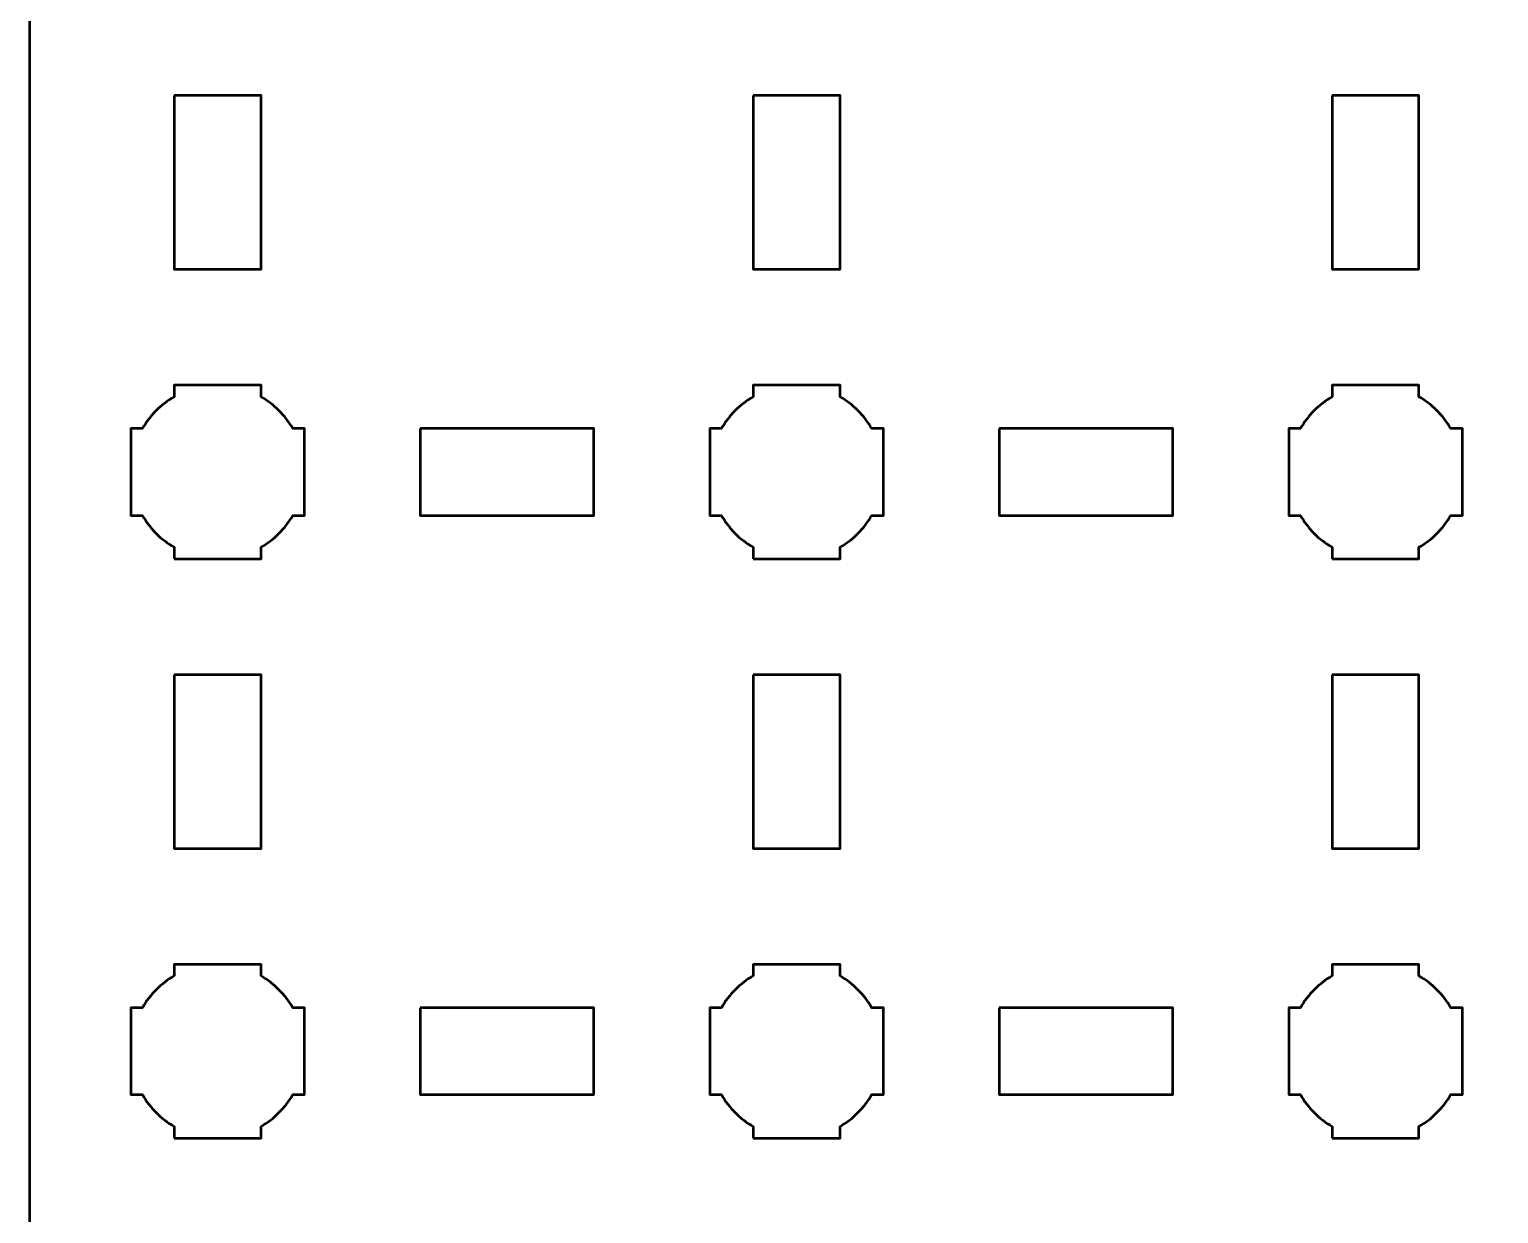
# Model space of a CAD drawing. Header units: centimetres. Extents: x -19.6 to 19.7, y -17.7 to 17.7.
# Drawn here: x -19.65 to -14.57, y -13.56 to -9.47 of the extents above; entities that cross this region are included whole.
import ezdxf

# ---------------------------------------------------------------- set-up
doc = ezdxf.new("R2010")
doc.units = ezdxf.units.CM
doc.header["$MEASUREMENT"] = 0
doc.layers.add('Layer 1', color=7, linetype='Continuous')

msp = doc.modelspace()

# ---------------------------------------------------------------- linework, layer by layer
at = {"layer": 'Layer 1', "lineweight": 53}
for points, knots in [([(-19.14991, 17.65006), (-19.14991, 17.65006), (19.15005, 17.65006), (19.15005, 17.65006), (19.15005, 17.65006), (19.42701, 17.65006), (19.65001, 17.42696), (19.65001, 17.14996), (19.65001, 17.14996), (19.65001, 17.14996), (19.65001, -17.14995), (19.65001, -17.14995), (19.65001, -17.14995), (19.65001, -17.42692), (19.42701, -17.65005), (19.15005, -17.65005), (19.15005, -17.65005), (19.15005, -17.65005), (-19.14991, -17.65005), (-19.14991, -17.65005), (-19.14991, -17.65005), (-19.42691, -17.65005), (-19.65, -17.42692), (-19.65, -17.14995), (-19.65, -17.14995), (-19.65, -17.14995), (-19.65, 17.14996), (-19.65, 17.14996), (-19.65, 17.14996), (-19.65, 17.42696), (-19.42691, 17.65006), (-19.14991, 17.65006)], [0, 0, 0, 0, 0.125, 0.125, 0.125, 0.125, 0.25, 0.25, 0.25, 0.25, 0.375, 0.375, 0.375, 0.375, 0.5, 0.5, 0.5, 0.5, 0.625, 0.625, 0.625, 0.625, 0.75, 0.75, 0.75, 0.75, 0.875, 0.875, 0.875, 0.875, 1, 1, 1, 1]), ([(-19.14991, -9.69999), (-19.14991, -9.69999), (-18.8499, -9.69999), (-18.8499, -9.69999), (-18.8499, -9.69999), (-18.8499, -9.69999), (-18.8499, -10.29999), (-18.8499, -10.29999), (-18.8499, -10.29999), (-18.8499, -10.29999), (-19.14991, -10.29999), (-19.14991, -10.29999), (-19.14991, -10.29999), (-19.14991, -10.29999), (-19.14991, -9.69999), (-19.14991, -9.69999)], [0, 0, 0, 0, 0.25, 0.25, 0.25, 0.25, 0.5, 0.5, 0.5, 0.5, 0.75, 0.75, 0.75, 0.75, 1, 1, 1, 1]), ([(-17.14997, -9.69999), (-17.14997, -9.69999), (-16.84997, -9.69999), (-16.84997, -9.69999), (-16.84997, -9.69999), (-16.84997, -9.69999), (-16.84997, -10.29999), (-16.84997, -10.29999), (-16.84997, -10.29999), (-16.84997, -10.29999), (-17.14997, -10.29999), (-17.14997, -10.29999), (-17.14997, -10.29999), (-17.14997, -10.29999), (-17.14997, -9.69999), (-17.14997, -9.69999)], [0, 0, 0, 0, 0.25, 0.25, 0.25, 0.25, 0.5, 0.5, 0.5, 0.5, 0.75, 0.75, 0.75, 0.75, 1, 1, 1, 1]), ([(-15.15004, -9.69999), (-15.15004, -9.69999), (-14.85004, -9.69999), (-14.85004, -9.69999), (-14.85004, -9.69999), (-14.85004, -9.69999), (-14.85004, -10.29999), (-14.85004, -10.29999), (-14.85004, -10.29999), (-14.85004, -10.29999), (-15.15004, -10.29999), (-15.15004, -10.29999), (-15.15004, -10.29999), (-15.15004, -10.29999), (-15.15004, -9.69999), (-15.15004, -9.69999)], [0, 0, 0, 0, 0.25, 0.25, 0.25, 0.25, 0.5, 0.5, 0.5, 0.5, 0.75, 0.75, 0.75, 0.75, 1, 1, 1, 1]), ([(-19.14991, -11.29991), (-19.14991, -11.29991), (-19.14991, -11.2598), (-19.14991, -11.2598), (-19.14991, -11.2598), (-19.19552, -11.23348), (-19.23344, -11.19545), (-19.25976, -11.14998), (-19.25976, -11.14998), (-19.25976, -11.14998), (-19.29998, -11.14998), (-19.29998, -11.14998), (-19.29998, -11.14998), (-19.29998, -11.14998), (-19.29998, -10.9999), (-19.29998, -10.9999), (-19.29998, -10.9999), (-19.29998, -10.9999), (-19.29998, -10.84997), (-19.29998, -10.84997), (-19.29998, -10.84997), (-19.29998, -10.84997), (-19.25976, -10.84997), (-19.25976, -10.84997), (-19.25976, -10.84997), (-19.23344, -10.80436), (-19.19552, -10.76647), (-19.14991, -10.74015), (-19.14991, -10.74015), (-19.14991, -10.74015), (-19.14991, -10.6999), (-19.14991, -10.6999), (-19.14991, -10.6999), (-19.14991, -10.6999), (-18.99997, -10.6999), (-18.99997, -10.6999), (-18.99997, -10.6999), (-18.99997, -10.6999), (-18.8499, -10.6999), (-18.8499, -10.6999), (-18.8499, -10.6999), (-18.8499, -10.6999), (-18.8499, -10.74015), (-18.8499, -10.74015), (-18.8499, -10.74015), (-18.80443, -10.76647), (-18.7664, -10.80436), (-18.74008, -10.84997), (-18.74008, -10.84997), (-18.74008, -10.84997), (-18.69997, -10.84997), (-18.69997, -10.84997), (-18.69997, -10.84997), (-18.69997, -10.84997), (-18.69997, -10.9999), (-18.69997, -10.9999), (-18.69997, -10.9999), (-18.69997, -10.9999), (-18.69997, -11.14998), (-18.69997, -11.14998), (-18.69997, -11.14998), (-18.69997, -11.14998), (-18.74008, -11.14998), (-18.74008, -11.14998), (-18.74008, -11.14998), (-18.7664, -11.19545), (-18.80443, -11.23348), (-18.8499, -11.2598), (-18.8499, -11.2598), (-18.8499, -11.2598), (-18.8499, -11.29991), (-18.8499, -11.29991), (-18.8499, -11.29991), (-18.8499, -11.29991), (-18.99997, -11.29991), (-18.99997, -11.29991), (-18.99997, -11.29991), (-18.99997, -11.29991), (-19.14991, -11.29991), (-19.14991, -11.29991)], [0, 0, 0, 0, 0.05, 0.05, 0.05, 0.05, 0.1, 0.1, 0.1, 0.1, 0.15, 0.15, 0.15, 0.15, 0.2, 0.2, 0.2, 0.2, 0.25, 0.25, 0.25, 0.25, 0.3, 0.3, 0.3, 0.3, 0.35, 0.35, 0.35, 0.35, 0.4, 0.4, 0.4, 0.4, 0.45, 0.45, 0.45, 0.45, 0.5, 0.5, 0.5, 0.5, 0.55, 0.55, 0.55, 0.55, 0.6, 0.6, 0.6, 0.6, 0.65, 0.65, 0.65, 0.65, 0.7, 0.7, 0.7, 0.7, 0.75, 0.75, 0.75, 0.75, 0.8, 0.8, 0.8, 0.8, 0.85, 0.85, 0.85, 0.85, 0.9, 0.9, 0.9, 0.9, 0.95, 0.95, 0.95, 0.95, 1, 1, 1, 1]), ([(-17.14997, -11.29991), (-17.14997, -11.29991), (-17.14997, -11.2598), (-17.14997, -11.2598), (-17.14997, -11.2598), (-17.19545, -11.23348), (-17.23348, -11.19545), (-17.25979, -11.14998), (-17.25979, -11.14998), (-17.25979, -11.14998), (-17.2999, -11.14998), (-17.2999, -11.14998), (-17.2999, -11.14998), (-17.2999, -11.14998), (-17.2999, -10.9999), (-17.2999, -10.9999), (-17.2999, -10.9999), (-17.2999, -10.9999), (-17.2999, -10.84997), (-17.2999, -10.84997), (-17.2999, -10.84997), (-17.2999, -10.84997), (-17.25979, -10.84997), (-17.25979, -10.84997), (-17.25979, -10.84997), (-17.23348, -10.80436), (-17.19545, -10.76647), (-17.14997, -10.74015), (-17.14997, -10.74015), (-17.14997, -10.74015), (-17.14997, -10.6999), (-17.14997, -10.6999), (-17.14997, -10.6999), (-17.14997, -10.6999), (-16.9999, -10.6999), (-16.9999, -10.6999), (-16.9999, -10.6999), (-16.9999, -10.6999), (-16.84997, -10.6999), (-16.84997, -10.6999), (-16.84997, -10.6999), (-16.84997, -10.6999), (-16.84997, -10.74015), (-16.84997, -10.74015), (-16.84997, -10.74015), (-16.8045, -10.76647), (-16.76647, -10.80436), (-16.74015, -10.84997), (-16.74015, -10.84997), (-16.74015, -10.84997), (-16.6999, -10.84997), (-16.6999, -10.84997), (-16.6999, -10.84997), (-16.6999, -10.84997), (-16.6999, -10.9999), (-16.6999, -10.9999), (-16.6999, -10.9999), (-16.6999, -10.9999), (-16.6999, -11.14998), (-16.6999, -11.14998), (-16.6999, -11.14998), (-16.6999, -11.14998), (-16.74015, -11.14998), (-16.74015, -11.14998), (-16.74015, -11.14998), (-16.76647, -11.19545), (-16.8045, -11.23348), (-16.84997, -11.2598), (-16.84997, -11.2598), (-16.84997, -11.2598), (-16.84997, -11.29991), (-16.84997, -11.29991), (-16.84997, -11.29991), (-16.84997, -11.29991), (-16.9999, -11.29991), (-16.9999, -11.29991), (-16.9999, -11.29991), (-16.9999, -11.29991), (-17.14997, -11.29991), (-17.14997, -11.29991)], [0, 0, 0, 0, 0.05, 0.05, 0.05, 0.05, 0.1, 0.1, 0.1, 0.1, 0.15, 0.15, 0.15, 0.15, 0.2, 0.2, 0.2, 0.2, 0.25, 0.25, 0.25, 0.25, 0.3, 0.3, 0.3, 0.3, 0.35, 0.35, 0.35, 0.35, 0.4, 0.4, 0.4, 0.4, 0.45, 0.45, 0.45, 0.45, 0.5, 0.5, 0.5, 0.5, 0.55, 0.55, 0.55, 0.55, 0.6, 0.6, 0.6, 0.6, 0.65, 0.65, 0.65, 0.65, 0.7, 0.7, 0.7, 0.7, 0.75, 0.75, 0.75, 0.75, 0.8, 0.8, 0.8, 0.8, 0.85, 0.85, 0.85, 0.85, 0.9, 0.9, 0.9, 0.9, 0.95, 0.95, 0.95, 0.95, 1, 1, 1, 1]), ([(-15.15004, -11.29991), (-15.15004, -11.29991), (-15.15004, -11.2598), (-15.15004, -11.2598), (-15.15004, -11.2598), (-15.19551, -11.23348), (-15.2334, -11.19545), (-15.25986, -11.14998), (-15.25986, -11.14998), (-15.25986, -11.14998), (-15.29997, -11.14998), (-15.29997, -11.14998), (-15.29997, -11.14998), (-15.29997, -11.14998), (-15.29997, -10.9999), (-15.29997, -10.9999), (-15.29997, -10.9999), (-15.29997, -10.9999), (-15.29997, -10.84997), (-15.29997, -10.84997), (-15.29997, -10.84997), (-15.29997, -10.84997), (-15.25986, -10.84997), (-15.25986, -10.84997), (-15.25986, -10.84997), (-15.2334, -10.80436), (-15.19551, -10.76647), (-15.15004, -10.74015), (-15.15004, -10.74015), (-15.15004, -10.74015), (-15.15004, -10.6999), (-15.15004, -10.6999), (-15.15004, -10.6999), (-15.15004, -10.6999), (-14.99997, -10.6999), (-14.99997, -10.6999), (-14.99997, -10.6999), (-14.99997, -10.6999), (-14.85004, -10.6999), (-14.85004, -10.6999), (-14.85004, -10.6999), (-14.85004, -10.6999), (-14.85004, -10.74015), (-14.85004, -10.74015), (-14.85004, -10.74015), (-14.80442, -10.76647), (-14.7665, -10.80436), (-14.74018, -10.84997), (-14.74018, -10.84997), (-14.74018, -10.84997), (-14.69997, -10.84997), (-14.69997, -10.84997), (-14.69997, -10.84997), (-14.69997, -10.84997), (-14.69997, -10.9999), (-14.69997, -10.9999), (-14.69997, -10.9999), (-14.69997, -10.9999), (-14.69997, -11.14998), (-14.69997, -11.14998), (-14.69997, -11.14998), (-14.69997, -11.14998), (-14.74018, -11.14998), (-14.74018, -11.14998), (-14.74018, -11.14998), (-14.7665, -11.19545), (-14.80442, -11.23348), (-14.85004, -11.2598), (-14.85004, -11.2598), (-14.85004, -11.2598), (-14.85004, -11.29991), (-14.85004, -11.29991), (-14.85004, -11.29991), (-14.85004, -11.29991), (-14.99997, -11.29991), (-14.99997, -11.29991), (-14.99997, -11.29991), (-14.99997, -11.29991), (-15.15004, -11.29991), (-15.15004, -11.29991)], [0, 0, 0, 0, 0.05, 0.05, 0.05, 0.05, 0.1, 0.1, 0.1, 0.1, 0.15, 0.15, 0.15, 0.15, 0.2, 0.2, 0.2, 0.2, 0.25, 0.25, 0.25, 0.25, 0.3, 0.3, 0.3, 0.3, 0.35, 0.35, 0.35, 0.35, 0.4, 0.4, 0.4, 0.4, 0.45, 0.45, 0.45, 0.45, 0.5, 0.5, 0.5, 0.5, 0.55, 0.55, 0.55, 0.55, 0.6, 0.6, 0.6, 0.6, 0.65, 0.65, 0.65, 0.65, 0.7, 0.7, 0.7, 0.7, 0.75, 0.75, 0.75, 0.75, 0.8, 0.8, 0.8, 0.8, 0.85, 0.85, 0.85, 0.85, 0.9, 0.9, 0.9, 0.9, 0.95, 0.95, 0.95, 0.95, 1, 1, 1, 1]), ([(-18.29996, -10.84997), (-18.29996, -10.84997), (-17.69995, -10.84997), (-17.69995, -10.84997), (-17.69995, -10.84997), (-17.69995, -10.84997), (-17.69995, -11.14998), (-17.69995, -11.14998), (-17.69995, -11.14998), (-17.69995, -11.14998), (-18.29996, -11.14998), (-18.29996, -11.14998), (-18.29996, -11.14998), (-18.29996, -11.14998), (-18.29996, -10.84997), (-18.29996, -10.84997)], [0, 0, 0, 0, 0.25, 0.25, 0.25, 0.25, 0.5, 0.5, 0.5, 0.5, 0.75, 0.75, 0.75, 0.75, 1, 1, 1, 1]), ([(-16.29999, -10.84997), (-16.29999, -10.84997), (-15.69999, -10.84997), (-15.69999, -10.84997), (-15.69999, -10.84997), (-15.69999, -10.84997), (-15.69999, -11.14998), (-15.69999, -11.14998), (-15.69999, -11.14998), (-15.69999, -11.14998), (-16.29999, -11.14998), (-16.29999, -11.14998), (-16.29999, -11.14998), (-16.29999, -11.14998), (-16.29999, -10.84997), (-16.29999, -10.84997)], [0, 0, 0, 0, 0.25, 0.25, 0.25, 0.25, 0.5, 0.5, 0.5, 0.5, 0.75, 0.75, 0.75, 0.75, 1, 1, 1, 1]), ([(-19.14991, -11.69996), (-19.14991, -11.69996), (-18.8499, -11.69996), (-18.8499, -11.69996), (-18.8499, -11.69996), (-18.8499, -11.69996), (-18.8499, -12.29996), (-18.8499, -12.29996), (-18.8499, -12.29996), (-18.8499, -12.29996), (-19.14991, -12.29996), (-19.14991, -12.29996), (-19.14991, -12.29996), (-19.14991, -12.29996), (-19.14991, -11.69996), (-19.14991, -11.69996)], [0, 0, 0, 0, 0.25, 0.25, 0.25, 0.25, 0.5, 0.5, 0.5, 0.5, 0.75, 0.75, 0.75, 0.75, 1, 1, 1, 1]), ([(-17.14997, -11.69996), (-17.14997, -11.69996), (-16.84997, -11.69996), (-16.84997, -11.69996), (-16.84997, -11.69996), (-16.84997, -11.69996), (-16.84997, -12.29996), (-16.84997, -12.29996), (-16.84997, -12.29996), (-16.84997, -12.29996), (-17.14997, -12.29996), (-17.14997, -12.29996), (-17.14997, -12.29996), (-17.14997, -12.29996), (-17.14997, -11.69996), (-17.14997, -11.69996)], [0, 0, 0, 0, 0.25, 0.25, 0.25, 0.25, 0.5, 0.5, 0.5, 0.5, 0.75, 0.75, 0.75, 0.75, 1, 1, 1, 1]), ([(-15.15004, -11.69996), (-15.15004, -11.69996), (-14.85004, -11.69996), (-14.85004, -11.69996), (-14.85004, -11.69996), (-14.85004, -11.69996), (-14.85004, -12.29996), (-14.85004, -12.29996), (-14.85004, -12.29996), (-14.85004, -12.29996), (-15.15004, -12.29996), (-15.15004, -12.29996), (-15.15004, -12.29996), (-15.15004, -12.29996), (-15.15004, -11.69996), (-15.15004, -11.69996)], [0, 0, 0, 0, 0.25, 0.25, 0.25, 0.25, 0.5, 0.5, 0.5, 0.5, 0.75, 0.75, 0.75, 0.75, 1, 1, 1, 1]), ([(-19.14991, -13.29998), (-19.14991, -13.29998), (-19.14991, -13.25973), (-19.14991, -13.25973), (-19.14991, -13.25973), (-19.19552, -13.23341), (-19.23344, -13.19538), (-19.25976, -13.14991), (-19.25976, -13.14991), (-19.25976, -13.14991), (-19.29998, -13.14991), (-19.29998, -13.14991), (-19.29998, -13.14991), (-19.29998, -13.14991), (-19.29998, -12.99998), (-19.29998, -12.99998), (-19.29998, -12.99998), (-19.29998, -12.99998), (-19.29998, -12.84991), (-19.29998, -12.84991), (-19.29998, -12.84991), (-19.29998, -12.84991), (-19.25976, -12.84991), (-19.25976, -12.84991), (-19.25976, -12.84991), (-19.23344, -12.80443), (-19.19552, -12.7664), (-19.14991, -12.74009), (-19.14991, -12.74009), (-19.14991, -12.74009), (-19.14991, -12.69998), (-19.14991, -12.69998), (-19.14991, -12.69998), (-19.14991, -12.69998), (-18.99997, -12.69998), (-18.99997, -12.69998), (-18.99997, -12.69998), (-18.99997, -12.69998), (-18.8499, -12.69998), (-18.8499, -12.69998), (-18.8499, -12.69998), (-18.8499, -12.69998), (-18.8499, -12.74009), (-18.8499, -12.74009), (-18.8499, -12.74009), (-18.80443, -12.7664), (-18.7664, -12.80443), (-18.74008, -12.84991), (-18.74008, -12.84991), (-18.74008, -12.84991), (-18.69997, -12.84991), (-18.69997, -12.84991), (-18.69997, -12.84991), (-18.69997, -12.84991), (-18.69997, -12.99998), (-18.69997, -12.99998), (-18.69997, -12.99998), (-18.69997, -12.99998), (-18.69997, -13.14991), (-18.69997, -13.14991), (-18.69997, -13.14991), (-18.69997, -13.14991), (-18.74008, -13.14991), (-18.74008, -13.14991), (-18.74008, -13.14991), (-18.7664, -13.19538), (-18.80443, -13.23341), (-18.8499, -13.25973), (-18.8499, -13.25973), (-18.8499, -13.25973), (-18.8499, -13.29998), (-18.8499, -13.29998), (-18.8499, -13.29998), (-18.8499, -13.29998), (-18.99997, -13.29998), (-18.99997, -13.29998), (-18.99997, -13.29998), (-18.99997, -13.29998), (-19.14991, -13.29998), (-19.14991, -13.29998)], [0, 0, 0, 0, 0.05, 0.05, 0.05, 0.05, 0.1, 0.1, 0.1, 0.1, 0.15, 0.15, 0.15, 0.15, 0.2, 0.2, 0.2, 0.2, 0.25, 0.25, 0.25, 0.25, 0.3, 0.3, 0.3, 0.3, 0.35, 0.35, 0.35, 0.35, 0.4, 0.4, 0.4, 0.4, 0.45, 0.45, 0.45, 0.45, 0.5, 0.5, 0.5, 0.5, 0.55, 0.55, 0.55, 0.55, 0.6, 0.6, 0.6, 0.6, 0.65, 0.65, 0.65, 0.65, 0.7, 0.7, 0.7, 0.7, 0.75, 0.75, 0.75, 0.75, 0.8, 0.8, 0.8, 0.8, 0.85, 0.85, 0.85, 0.85, 0.9, 0.9, 0.9, 0.9, 0.95, 0.95, 0.95, 0.95, 1, 1, 1, 1]), ([(-17.14997, -13.29998), (-17.14997, -13.29998), (-17.14997, -13.25973), (-17.14997, -13.25973), (-17.14997, -13.25973), (-17.19545, -13.23341), (-17.23348, -13.19538), (-17.25979, -13.14991), (-17.25979, -13.14991), (-17.25979, -13.14991), (-17.2999, -13.14991), (-17.2999, -13.14991), (-17.2999, -13.14991), (-17.2999, -13.14991), (-17.2999, -12.99998), (-17.2999, -12.99998), (-17.2999, -12.99998), (-17.2999, -12.99998), (-17.2999, -12.84991), (-17.2999, -12.84991), (-17.2999, -12.84991), (-17.2999, -12.84991), (-17.25979, -12.84991), (-17.25979, -12.84991), (-17.25979, -12.84991), (-17.23348, -12.80443), (-17.19545, -12.7664), (-17.14997, -12.74009), (-17.14997, -12.74009), (-17.14997, -12.74009), (-17.14997, -12.69998), (-17.14997, -12.69998), (-17.14997, -12.69998), (-17.14997, -12.69998), (-16.9999, -12.69998), (-16.9999, -12.69998), (-16.9999, -12.69998), (-16.9999, -12.69998), (-16.84997, -12.69998), (-16.84997, -12.69998), (-16.84997, -12.69998), (-16.84997, -12.69998), (-16.84997, -12.74009), (-16.84997, -12.74009), (-16.84997, -12.74009), (-16.8045, -12.7664), (-16.76647, -12.80443), (-16.74015, -12.84991), (-16.74015, -12.84991), (-16.74015, -12.84991), (-16.6999, -12.84991), (-16.6999, -12.84991), (-16.6999, -12.84991), (-16.6999, -12.84991), (-16.6999, -12.99998), (-16.6999, -12.99998), (-16.6999, -12.99998), (-16.6999, -12.99998), (-16.6999, -13.14991), (-16.6999, -13.14991), (-16.6999, -13.14991), (-16.6999, -13.14991), (-16.74015, -13.14991), (-16.74015, -13.14991), (-16.74015, -13.14991), (-16.76647, -13.19538), (-16.8045, -13.23341), (-16.84997, -13.25973), (-16.84997, -13.25973), (-16.84997, -13.25973), (-16.84997, -13.29998), (-16.84997, -13.29998), (-16.84997, -13.29998), (-16.84997, -13.29998), (-16.9999, -13.29998), (-16.9999, -13.29998), (-16.9999, -13.29998), (-16.9999, -13.29998), (-17.14997, -13.29998), (-17.14997, -13.29998)], [0, 0, 0, 0, 0.05, 0.05, 0.05, 0.05, 0.1, 0.1, 0.1, 0.1, 0.15, 0.15, 0.15, 0.15, 0.2, 0.2, 0.2, 0.2, 0.25, 0.25, 0.25, 0.25, 0.3, 0.3, 0.3, 0.3, 0.35, 0.35, 0.35, 0.35, 0.4, 0.4, 0.4, 0.4, 0.45, 0.45, 0.45, 0.45, 0.5, 0.5, 0.5, 0.5, 0.55, 0.55, 0.55, 0.55, 0.6, 0.6, 0.6, 0.6, 0.65, 0.65, 0.65, 0.65, 0.7, 0.7, 0.7, 0.7, 0.75, 0.75, 0.75, 0.75, 0.8, 0.8, 0.8, 0.8, 0.85, 0.85, 0.85, 0.85, 0.9, 0.9, 0.9, 0.9, 0.95, 0.95, 0.95, 0.95, 1, 1, 1, 1]), ([(-15.15004, -13.29998), (-15.15004, -13.29998), (-15.15004, -13.25973), (-15.15004, -13.25973), (-15.15004, -13.25973), (-15.19551, -13.23341), (-15.2334, -13.19538), (-15.25986, -13.14991), (-15.25986, -13.14991), (-15.25986, -13.14991), (-15.29997, -13.14991), (-15.29997, -13.14991), (-15.29997, -13.14991), (-15.29997, -13.14991), (-15.29997, -12.99998), (-15.29997, -12.99998), (-15.29997, -12.99998), (-15.29997, -12.99998), (-15.29997, -12.84991), (-15.29997, -12.84991), (-15.29997, -12.84991), (-15.29997, -12.84991), (-15.25986, -12.84991), (-15.25986, -12.84991), (-15.25986, -12.84991), (-15.2334, -12.80443), (-15.19551, -12.7664), (-15.15004, -12.74009), (-15.15004, -12.74009), (-15.15004, -12.74009), (-15.15004, -12.69998), (-15.15004, -12.69998), (-15.15004, -12.69998), (-15.15004, -12.69998), (-14.99997, -12.69998), (-14.99997, -12.69998), (-14.99997, -12.69998), (-14.99997, -12.69998), (-14.85004, -12.69998), (-14.85004, -12.69998), (-14.85004, -12.69998), (-14.85004, -12.69998), (-14.85004, -12.74009), (-14.85004, -12.74009), (-14.85004, -12.74009), (-14.80442, -12.7664), (-14.7665, -12.80443), (-14.74018, -12.84991), (-14.74018, -12.84991), (-14.74018, -12.84991), (-14.69997, -12.84991), (-14.69997, -12.84991), (-14.69997, -12.84991), (-14.69997, -12.84991), (-14.69997, -12.99998), (-14.69997, -12.99998), (-14.69997, -12.99998), (-14.69997, -12.99998), (-14.69997, -13.14991), (-14.69997, -13.14991), (-14.69997, -13.14991), (-14.69997, -13.14991), (-14.74018, -13.14991), (-14.74018, -13.14991), (-14.74018, -13.14991), (-14.7665, -13.19538), (-14.80442, -13.23341), (-14.85004, -13.25973), (-14.85004, -13.25973), (-14.85004, -13.25973), (-14.85004, -13.29998), (-14.85004, -13.29998), (-14.85004, -13.29998), (-14.85004, -13.29998), (-14.99997, -13.29998), (-14.99997, -13.29998), (-14.99997, -13.29998), (-14.99997, -13.29998), (-15.15004, -13.29998), (-15.15004, -13.29998)], [0, 0, 0, 0, 0.05, 0.05, 0.05, 0.05, 0.1, 0.1, 0.1, 0.1, 0.15, 0.15, 0.15, 0.15, 0.2, 0.2, 0.2, 0.2, 0.25, 0.25, 0.25, 0.25, 0.3, 0.3, 0.3, 0.3, 0.35, 0.35, 0.35, 0.35, 0.4, 0.4, 0.4, 0.4, 0.45, 0.45, 0.45, 0.45, 0.5, 0.5, 0.5, 0.5, 0.55, 0.55, 0.55, 0.55, 0.6, 0.6, 0.6, 0.6, 0.65, 0.65, 0.65, 0.65, 0.7, 0.7, 0.7, 0.7, 0.75, 0.75, 0.75, 0.75, 0.8, 0.8, 0.8, 0.8, 0.85, 0.85, 0.85, 0.85, 0.9, 0.9, 0.9, 0.9, 0.95, 0.95, 0.95, 0.95, 1, 1, 1, 1]), ([(-18.29996, -12.84991), (-18.29996, -12.84991), (-17.69995, -12.84991), (-17.69995, -12.84991), (-17.69995, -12.84991), (-17.69995, -12.84991), (-17.69995, -13.14991), (-17.69995, -13.14991), (-17.69995, -13.14991), (-17.69995, -13.14991), (-18.29996, -13.14991), (-18.29996, -13.14991), (-18.29996, -13.14991), (-18.29996, -13.14991), (-18.29996, -12.84991), (-18.29996, -12.84991)], [0, 0, 0, 0, 0.25, 0.25, 0.25, 0.25, 0.5, 0.5, 0.5, 0.5, 0.75, 0.75, 0.75, 0.75, 1, 1, 1, 1]), ([(-16.29999, -12.84991), (-16.29999, -12.84991), (-15.69999, -12.84991), (-15.69999, -12.84991), (-15.69999, -12.84991), (-15.69999, -12.84991), (-15.69999, -13.14991), (-15.69999, -13.14991), (-15.69999, -13.14991), (-15.69999, -13.14991), (-16.29999, -13.14991), (-16.29999, -13.14991), (-16.29999, -13.14991), (-16.29999, -13.14991), (-16.29999, -12.84991), (-16.29999, -12.84991)], [0, 0, 0, 0, 0.25, 0.25, 0.25, 0.25, 0.5, 0.5, 0.5, 0.5, 0.75, 0.75, 0.75, 0.75, 1, 1, 1, 1])]:
    msp.add_open_spline(points, degree=3, knots=knots, dxfattribs=at)

doc.saveas('drawing.dxf')
